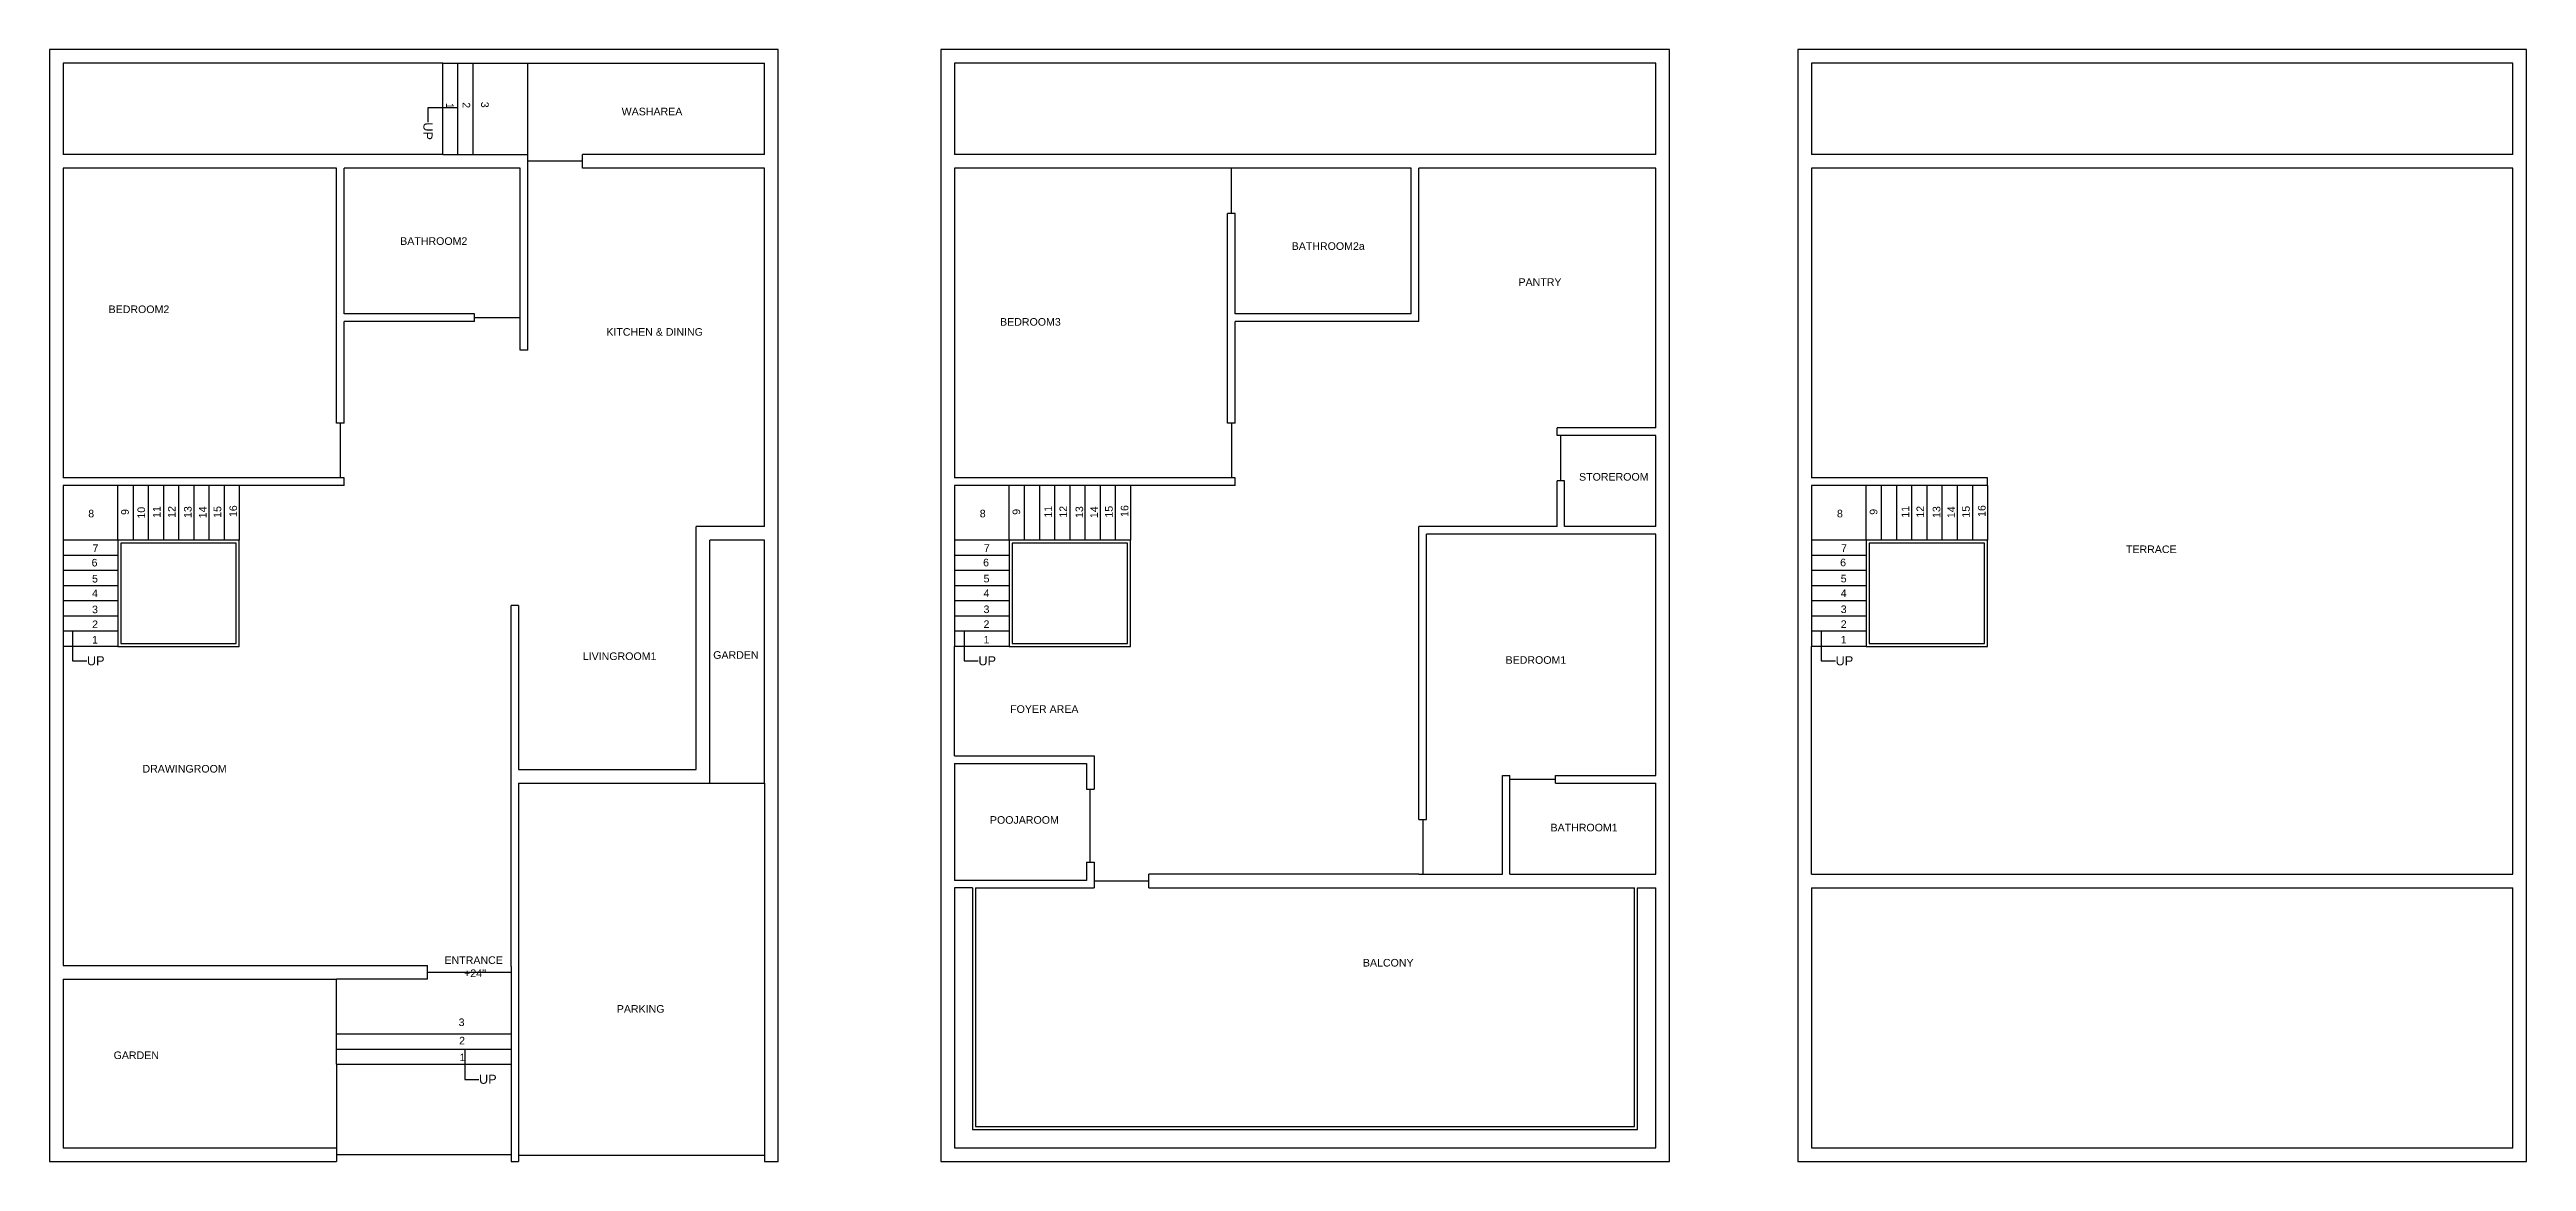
# Model space of a CAD drawing. Header units: feet. Extents: x 411 to 2043, y -610 to 122.
import ezdxf
from ezdxf import colors
from ezdxf.entities.mleader import LeaderData, LeaderLine
from ezdxf.math import Vec2, Vec3

# ---------------------------------------------------------------- set-up
doc = ezdxf.new("R2010")
doc.units = ezdxf.units.FT
doc.header["$MEASUREMENT"] = 0
for name, color, linetype in [('Balcony', 7, 'Continuous'), ('BathRoom1', 7, 'Continuous'), ('BathRoom2', 7, 'Continuous'), ('BathRoom2a', 7, 'Continuous'), ('BedRoom1', 7, 'Continuous'), ('BedRoom2', 7, 'Continuous'), ('BedRoom3', 7, 'Continuous'), ('Boundary', 7, 'Continuous'), ('Door2.6fPanel', 7, 'Continuous'), ('Door3fPanel', 7, 'Continuous'), ('Door4fPanel', 7, 'Continuous'), ('DrawingRoom', 7, 'Continuous'), ('Entrance_Staircase', 7, 'Continuous'), ('Entrance_Staircase_wall', 7, 'Continuous'), ('FoyerArea', 7, 'Continuous'), ('Garden', 7, 'Continuous'), ('Kitchen & Dining', 7, 'Continuous'), ('LivingRoom1', 7, 'Continuous'), ('Main_gate', 7, 'Continuous'), ('Pantry', 7, 'Continuous'), ('Parking', 7, 'Continuous'), ('PoojaRoom', 7, 'Continuous'), ('Staircase', 7, 'Continuous'), ('Staircase_innerwall', 7, 'Continuous'), ('Staircase_outertwall', 7, 'Continuous'), ('StoreRoom', 7, 'Continuous'), ('WashArea', 7, 'Continuous'), ('WashArea_Staircase', 7, 'Continuous')]:
    doc.layers.add(name, color=color, linetype=linetype)
doc.layers.add('Terrace', color=7, linetype='Continuous', plot=False)
doc.styles.get("Standard").update_dxf_attribs({"font": 'arial.ttf'})

msp = doc.modelspace()

# ---------------------------------------------------------------- linework, layer by layer
at = {"layer": 'Balcony'}
for p, q in [((419.9, 113), (419.9, 53)), ((669.9, 113), (419.9, 113)), ((669.9, 53), (419.9, 53)), ((1099, -413), (1099, -430)), ((1135, -430), (1135, -421)), ((1019, -430), (1019, -589)), ((1021, -430), (1021, -587)), ((1021, -430), (1099, -430)), ((1135, -430), (1455, -430)), ((1455, -587), (1455, -430)), ((1457, -589), (1457, -430)), ((1021, -587), (1455, -587)), ((1019, -589), (1457, -589))]:
    msp.add_line(p, q, dxfattribs=at)
at = {"layer": 'BathRoom1'}
for p, q in [((1373, -421), (1373, -356)), ((1403, -361), (1403, -356)), ((1403, -361), (1469, -361)), ((1469, -421), (1469, -361)), ((1373, -421), (1469, -421))]:
    msp.add_line(p, q, dxfattribs=at)
at = {"layer": 'BathRoom2'}
for p, q in [((419.9, 44), (419.9, -160)), ((599.9, 44), (419.9, 44)), ((599.9, -124), (599.9, 44)), ((604.9, -52), (604.9, 44)), ((720.9, 44), (604.9, 44)), ((720.9, -76), (720.9, 44)), ((690.9, -52), (604.9, -52)), ((690.9, -57), (604.9, -57)), ((690.9, -57), (690.9, -52)), ((604.9, -124), (599.9, -124)), ((604.9, -160), (419.9, -160))]:
    msp.add_line(p, q, dxfattribs=at)
at = {"layer": 'BathRoom2a'}
for p, q in [((1308, 44), (1189.5, 44)), ((1308, -52), (1308, 44)), ((1192, 14), (1187, 14)), ((1192, -52), (1192, 14)), ((1308, -52), (1192, -52))]:
    msp.add_line(p, q, dxfattribs=at)
at = {"layer": 'BedRoom1'}
for p, q in [((604.9, -165), (604.9, -160)), ((1192, -165), (1192, -160)), ((1469, -197), (1318, -197)), ((1318, -385), (1318, -197)), ((1469, -356), (1469, -197)), ((1368, -421), (1368, -356)), ((1368, -356), (1373, -356)), ((1403, -356), (1469, -356)), ((1313, -421), (1368, -421))]:
    msp.add_line(p, q, dxfattribs=at)
at = {"layer": 'BedRoom3'}
for p, q in [((1007, 44), (1007, -160)), ((1189.5, 44), (1007, 44)), ((1187, -124), (1187, 14)), ((1192, -124), (1187, -124)), ((1192, -160), (1007, -160)), ((1571.6, -165), (1571.6, -201)), ((1313, -385), (1318, -385))]:
    msp.add_line(p, q, dxfattribs=at)
at = {"layer": 'Boundary'}
for p, q in [((410.9, 122), (410.9, -610)), ((890.9, 122), (410.9, 122)), ((890.9, -610), (890.9, 122)), ((998, 122), (998, -610)), ((1478, 122), (998, 122)), ((1478, -610), (1478, 122)), ((1562.6, 122), (1562.6, -610)), ((2042.6, 122), (1562.6, 122)), ((2042.6, -610), (2042.6, 122)), ((1007, 113), (1007, 53)), ((1469, 113), (1007, 113)), ((1469, 53), (1469, 113)), ((1571.6, 113), (1571.6, 53)), ((2033.6, 113), (1571.6, 113)), ((2033.6, 53), (2033.6, 113)), ((1469, 53), (1007, 53)), ((2033.6, 53), (1571.6, 53)), ((1019, -430), (1007, -430)), ((1007, -430), (1007, -601)), ((1457, -430), (1469, -430)), ((1469, -601), (1469, -430)), ((1571.6, -430), (1571.6, -601)), ((1571.6, -430), (2033.6, -430)), ((2033.6, -601), (2033.6, -430)), ((599.9, -601), (599.9, -610)), ((1007, -601), (1469, -601)), ((1571.6, -601), (2033.6, -601)), ((410.9, -610), (599.9, -610)), ((714.9, -610), (719.9, -610)), ((881.9, -610), (890.9, -610)), ((998, -610), (1478, -610)), ((1562.6, -610), (2042.6, -610))]:
    msp.add_line(p, q, dxfattribs=at)
at = {"layer": 'Door2.6fPanel'}
for p, q in [((1189.5, 14), (1189.5, 44)), ((690.9, -54.5), (720.9, -54.5)), ((1406.5, -162), (1406.5, -132)), ((1403, -358.5), (1373, -358.5))]:
    msp.add_line(p, q, dxfattribs=at)
at = {"layer": 'Door3fPanel'}
for p, q in [((761.9, 48.5), (725.9, 48.5)), ((602.4, -124), (602.4, -160)), ((1189.5, -124), (1189.5, -160)), ((1315.5, -385), (1315.5, -421)), ((1135, -425.5), (1099, -425.5))]:
    msp.add_line(p, q, dxfattribs=at)
at = {"layer": 'Door4fPanel'}
for p, q in [((1096.5, -413), (1096.5, -365)), ((659.9, -485.5), (714.9, -485.5)), ((599.9, -605.5), (714.9, -605.5))]:
    msp.add_line(p, q, dxfattribs=at)
at = {"layer": 'DrawingRoom'}
for p, q in [((714.9, -481.6), (714.9, -244)), ((419.9, -271), (419.9, -481)), ((419.9, -481), (659.9, -481))]:
    msp.add_line(p, q, dxfattribs=at)
at = {"layer": 'Entrance_Staircase'}
msp.add_line((599.9, -546), (599.9, -490), dxfattribs=at)
for points in [[(599.9, -526), (714.9, -526)], [(599.9, -536), (714.9, -536)], [(599.9, -546), (714.9, -546)]]:
    msp.add_lwpolyline(points, dxfattribs=at)
at = {"layer": 'Entrance_Staircase_wall'}
for p, q in [((659.9, -490), (659.9, -481)), ((714.9, -481.6), (714.9, -610)), ((659.9, -490), (599.9, -490))]:
    msp.add_line(p, q, dxfattribs=at)
at = {"layer": 'FoyerArea'}
for p, q in [((1313, -385), (1313, -192)), ((1007, -343), (1007, -271)), ((1007, -343), (1099, -343)), ((1099, -343), (1099, -365)), ((1313, -421), (1135, -421))]:
    msp.add_line(p, q, dxfattribs=at)
at = {"layer": 'Garden'}
for p, q in [((845.9, -361), (845.9, -201)), ((881.9, -201), (845.9, -201)), ((881.9, -361), (881.9, -201)), ((419.9, -490), (599.9, -490)), ((419.9, -490), (419.9, -601)), ((599.9, -546), (599.9, -601)), ((419.9, -601), (599.9, -601))]:
    msp.add_line(p, q, dxfattribs=at)
at = {"layer": 'Kitchen & Dining'}
for p, q in [((725.9, -76), (725.9, 53)), ((881.9, 44), (761.9, 44)), ((881.9, -192), (881.9, 44)), ((604.9, -124), (604.9, -57)), ((725.9, -76), (720.9, -76)), ((881.9, -192), (836.9, -192))]:
    msp.add_line(p, q, dxfattribs=at)
at = {"layer": 'LivingRoom1'}
for p, q in [((836.9, -352), (836.9, -192)), ((719.9, -244), (714.9, -244)), ((719.9, -244), (719.9, -352)), ((719.9, -352), (836.9, -352))]:
    msp.add_line(p, q, dxfattribs=at)
at = {"layer": 'Main_gate'}
msp.add_line((719.9, -606), (881.9, -606), dxfattribs=at)
at = {"layer": 'Pantry'}
for p, q in [((1313, -57), (1313, 44)), ((1469, 44), (1313, 44)), ((1469, -127), (1469, 44)), ((1192, -124), (1192, -57)), ((1313, -57), (1192, -57)), ((1469, -127), (1404, -127)), ((1404, -192), (1404, -162)), ((1404, -192), (1313, -192))]:
    msp.add_line(p, q, dxfattribs=at)
at = {"layer": 'Parking'}
for p, q in [((719.9, -361), (719.9, -610)), ((719.9, -361), (881.9, -361)), ((881.9, -361), (881.9, -610))]:
    msp.add_line(p, q, dxfattribs=at)
at = {"layer": 'PoojaRoom'}
for p, q in [((1007, -348), (1007, -425)), ((1007, -348), (1094, -348)), ((1094, -348), (1094, -365)), ((1094, -365), (1099, -365)), ((1094, -413), (1099, -413)), ((1094, -413), (1094, -425)), ((1094, -425), (1007, -425))]:
    msp.add_line(p, q, dxfattribs=at)
at = {"layer": 'Staircase'}
for p, q in [((455.9, -201), (455.9, -165)), ((465.9, -165), (465.9, -201)), ((475.9, -165), (475.9, -201)), ((485.9, -165), (485.9, -201)), ((495.9, -165), (495.9, -201)), ((505.9, -165), (505.9, -201)), ((515.9, -165), (515.9, -201)), ((525.9, -165), (525.9, -201)), ((535.9, -165), (535.9, -201)), ((1043, -201), (1043, -165)), ((1053, -165), (1053, -201)), ((1063, -165), (1063, -201)), ((1073, -165), (1073, -201)), ((1083, -165), (1083, -201)), ((1093, -165), (1093, -201)), ((1103, -165), (1103, -201)), ((1113, -165), (1113, -201)), ((1123, -165), (1123, -201)), ((1607.6, -201), (1607.6, -165)), ((1617.6, -165), (1617.6, -201)), ((1627.6, -165), (1627.6, -201)), ((1637.6, -165), (1637.6, -201)), ((1647.6, -165), (1647.6, -201)), ((1657.6, -165), (1657.6, -201)), ((1667.6, -165), (1667.6, -201)), ((1677.6, -165), (1677.6, -201)), ((1687.6, -165), (1687.6, -201)), ((455.9, -201), (419.9, -201)), ((455.9, -211), (419.9, -211)), ((1043, -201), (1007, -201)), ((1043, -211), (1007, -211)), ((1607.6, -201), (1571.6, -201)), ((1607.6, -211), (1571.6, -211)), ((455.9, -221), (419.9, -221)), ((1043, -221), (1007, -221)), ((1607.6, -221), (1571.6, -221)), ((455.9, -231), (419.9, -231)), ((455.9, -241), (419.9, -241)), ((1043, -231), (1007, -231)), ((1043, -241), (1007, -241)), ((1607.6, -231), (1571.6, -231)), ((1607.6, -241), (1571.6, -241)), ((455.9, -251), (419.9, -251)), ((455.9, -261), (419.9, -261)), ((1043, -251), (1007, -251)), ((1043, -261), (1007, -261)), ((1607.6, -251), (1571.6, -251)), ((1607.6, -261), (1571.6, -261)), ((455.9, -271), (419.9, -271)), ((1043, -271), (1007, -271)), ((1607.6, -271), (1571.6, -271))]:
    msp.add_line(p, q, dxfattribs=at)
at = {"layer": 'Staircase_innerwall'}
for p, q in [((535.9, -201), (455.9, -201)), ((455.9, -201), (455.9, -271)), ((457.9, -203), (457.9, -269)), ((533.9, -203), (457.9, -203)), ((533.9, -269), (533.9, -203)), ((535.9, -271), (535.9, -201)), ((1043, -201), (1043, -271)), ((1123, -201), (1043, -201)), ((1045, -203), (1045, -269)), ((1121, -203), (1045, -203)), ((1121, -269), (1121, -203)), ((1123, -271), (1123, -201)), ((1607.6, -201), (1607.6, -271)), ((1687.6, -201), (1607.6, -201)), ((1609.6, -203), (1609.6, -269)), ((1685.6, -203), (1609.6, -203)), ((1685.6, -269), (1685.6, -203)), ((1687.6, -271), (1687.6, -201)), ((455.9, -271), (535.9, -271)), ((457.9, -269), (533.9, -269)), ((1043, -271), (1123, -271)), ((1045, -269), (1121, -269)), ((1607.6, -271), (1687.6, -271)), ((1609.6, -269), (1685.6, -269))]:
    msp.add_line(p, q, dxfattribs=at)
at = {"layer": 'Staircase_outertwall'}
for p, q in [((604.9, -165), (419.9, -165)), ((419.9, -165), (419.9, -271)), ((1007, -165), (1007, -271)), ((1192, -165), (1007, -165)), ((1571.6, -165), (1571.6, -271)), ((1687.6, -165), (1571.6, -165))]:
    msp.add_line(p, q, dxfattribs=at)
at = {"layer": 'StoreRoom'}
for p, q in [((1404, -132), (1404, -127)), ((1469, -132), (1404, -132)), ((1469, -192), (1469, -132)), ((1409, -162), (1404, -162)), ((1409, -192), (1409, -162)), ((1469, -192), (1409, -192))]:
    msp.add_line(p, q, dxfattribs=at)
at = {"layer": 'Terrace'}
for p, q in [((1571.6, 44), (1571.6, -160)), ((2033.6, 44), (1571.6, 44)), ((2033.6, -421), (2033.6, 44)), ((1687.6, -160), (1571.6, -160)), ((1687.6, -165), (1687.6, -160)), ((1571.6, -421), (1571.6, -271)), ((1571.6, -421), (2033.6, -421))]:
    msp.add_line(p, q, dxfattribs=at)
at = {"layer": 'WashArea'}
for p, q in [((725.9, 53), (725.9, 113)), ((725.9, 113), (881.9, 113)), ((881.9, 53), (881.9, 113)), ((881.9, 53), (761.9, 53)), ((761.9, 44), (761.9, 53))]:
    msp.add_line(p, q, dxfattribs=at)
at = {"layer": 'WashArea_Staircase'}
for p, q in [((669.9, 53), (669.9, 113)), ((669.9, 113), (725.9, 113)), ((679.9, 53), (679.9, 113)), ((689.9, 53), (689.9, 113)), ((669.9, 53), (725.9, 53))]:
    msp.add_line(p, q, dxfattribs=at)

# ---------------------------------------------------------------- texts
at = {"layer": 'Balcony', "insert": (1276.1, -476.7), "char_height": 5, "width": 66.908, "attachment_point": 1}
msp.add_mtext('BALCONY', dxfattribs=at)
at = {"layer": 'BathRoom1', "insert": (1399.7, -387.7), "char_height": 5, "width": 66.908, "attachment_point": 1}
msp.add_mtext('BATHROOM1', dxfattribs=at)
at = {"layer": 'BathRoom2', "insert": (641.9, -1.6), "char_height": 5, "width": 66.908, "attachment_point": 1}
msp.add_mtext('BATHROOM2', dxfattribs=at)
at = {"layer": 'BathRoom2a', "insert": (1229.2, -4.9), "char_height": 5, "width": 66.908, "attachment_point": 1}
msp.add_mtext('BATHROOM2a', dxfattribs=at)
at = {"layer": 'BedRoom1', "insert": (1370.1, -277.4), "char_height": 5, "width": 66.908, "attachment_point": 1}
msp.add_mtext('BEDROOM1', dxfattribs=at)
at = {"layer": 'BedRoom2', "insert": (449.8, -46.5), "char_height": 5, "width": 66.908, "attachment_point": 1}
msp.add_mtext('BEDROOM2', dxfattribs=at)
at = {"layer": 'BedRoom3', "insert": (1037.1, -54.8), "char_height": 5, "width": 66.908, "attachment_point": 1}
msp.add_mtext('BEDROOM3', dxfattribs=at)
at = {"layer": 'DrawingRoom', "insert": (472.1, -349), "char_height": 5, "width": 66.908, "attachment_point": 1}
msp.add_mtext('DRAWINGROOM', dxfattribs=at)
at = {"layer": 'Entrance_Staircase', "char_height": 5, "width": 33.942, "attachment_point": 1}
for s, insert in [('ENTRANCE', (671.1, -475)), ("+24''", (684, -483.6)), ('3', (680.4, -515.9)), ('2', (680.7, -528)), ('1', (681, -539))]:
    msp.add_mtext(s, dxfattribs=dict(at, insert=insert))
at = {"layer": 'FoyerArea', "insert": (1043.7, -309.7), "char_height": 5, "width": 66.908, "attachment_point": 1}
msp.add_mtext('FOYER AREA', dxfattribs=at)
at = {"layer": 'Garden', "char_height": 5, "width": 66.908, "attachment_point": 1}
for insert in [(848.1, -274.1), (453.1, -537.6)]:
    msp.add_mtext('GARDEN', dxfattribs=dict(at, insert=insert))
at = {"layer": 'Kitchen & Dining', "insert": (777.7, -61.4), "char_height": 5, "width": 81.693, "attachment_point": 1}
msp.add_mtext('KITCHEN & DINING', dxfattribs=at)
at = {"layer": 'LivingRoom1', "insert": (762.2, -274.9), "char_height": 5, "width": 66.908, "attachment_point": 1}
msp.add_mtext('LIVINGROOM1', dxfattribs=at)
at = {"layer": 'Pantry', "insert": (1378.6, -28.6), "char_height": 5, "width": 66.908, "attachment_point": 1}
msp.add_mtext('PANTRY', dxfattribs=at)
at = {"layer": 'Parking', "insert": (784.6, -507.1), "char_height": 5, "width": 66.908, "attachment_point": 1}
msp.add_mtext('PARKING', dxfattribs=at)
at = {"layer": 'PoojaRoom', "insert": (1030.4, -382.7), "char_height": 5, "width": 66.908, "attachment_point": 1}
msp.add_mtext('POOJAROOM', dxfattribs=at)
at = {"layer": 'Staircase', "char_height": 5, "width": 33.942, "attachment_point": 1, "rotation": 90}
for s, insert in [('10', (468.8, -186.8)), ('11', (479, -186.3)), ('12', (488.9, -186.3)), ('13', (499.5, -186.4)), ('14', (509.3, -186.6)), ('15', (519, -186.3)), ('16', (529.4, -185.8)), ('11', (1066.3, -186.2)), ('12', (1076.2, -186.2)), ('13', (1086.8, -186.4)), ('14', (1096.5, -186.5)), ('15', (1106.3, -186.2)), ('16', (1116.6, -185.7)), ('11', (1631, -186.2)), ('12', (1640.8, -186.2)), ('13', (1651.5, -186.4)), ('14', (1661.2, -186.5)), ('15', (1670.9, -186.2)), ('16', (1681.3, -185.7)), ('9', (458.1, -184.4)), ('9', (1045.3, -184.3)), ('9', (1610, -184.3))]:
    msp.add_mtext(s, dxfattribs=dict(at, insert=insert))
at = {"layer": 'Staircase', "char_height": 5, "width": 33.942, "attachment_point": 1}
for s, insert in [('8', (436.4, -181)), ('8', (1023.7, -181)), ('8', (1588.4, -181)), ('7', (439.2, -203.8)), ('7', (1026.4, -203.7)), ('7', (1591.1, -203.7)), ('6', (438.6, -213.3)), ('5', (438.9, -223.9)), ('6', (1025.9, -213.2)), ('5', (1026.2, -223.8)), ('6', (1590.5, -213.2)), ('5', (1590.9, -223.8)), ('4', (438.9, -233.5)), ('3', (438.9, -244.1)), ('4', (1026.2, -233.4)), ('3', (1026.2, -244)), ('4', (1590.9, -233.4)), ('3', (1590.9, -244)), ('2', (438.9, -253.9)), ('2', (1026.2, -253.8)), ('2', (1590.9, -253.8)), ('1', (438.9, -264.1)), ('1', (1026.2, -264)), ('1', (1590.9, -264))]:
    msp.add_mtext(s, dxfattribs=dict(at, insert=insert))
at = {"layer": 'StoreRoom', "insert": (1418.5, -156.8), "char_height": 5, "width": 66.908, "attachment_point": 1}
msp.add_mtext('STOREROOM', dxfattribs=at)
at = {"layer": 'Terrace', "insert": (1778.8, -204.5), "char_height": 5, "width": 33.801, "attachment_point": 1}
msp.add_mtext('TERRACE', dxfattribs=at)
at = {"layer": 'WashArea', "insert": (787.8, 83.7), "char_height": 5, "width": 66.908, "attachment_point": 1}
msp.add_mtext('WASHAREA', dxfattribs=at)
at = {"layer": 'WashArea_Staircase', "char_height": 5, "width": 33.942, "attachment_point": 1, "rotation": 270}
for s, insert in [('1', (677.1, 86.9)), ('2', (688, 87.3)), ('3', (700.2, 87.6))]:
    msp.add_mtext(s, dxfattribs=dict(at, insert=insert))

# ---------------------------------------------------------------- leaders
at = {"layer": 'Entrance_Staircase'}
ml = msp.add_multileader_mtext('Standard', dxfattribs=at)
ml.set_content('UP', color=256)
ml.set_leader_properties()
ml.build(insert=Vec2(0, 0))
ml.multileader.update_dxf_attribs({"dogleg_length": 0.36, "arrow_head_size": 0.18})
ctx = ml.context
ctx.base_point, ctx.char_height, ctx.arrow_head_size, ctx.landing_gap_size, ctx.plane_origin = Vec3(693.8, -556), 6, 0.18, 0.09, Vec3(684.4, -546.6)
notes = []
notes.append((ctx, [(0, (1, 1, 0), (684.4, -556), (1, 0), 9.36, [(0, [(684.4, -536.1)], 0, [])])]))
ctx.mtext.insert, ctx.mtext.flow_direction = Vec3(693.8, -552.9), 5
at = {"layer": 'Staircase'}
ml = msp.add_multileader_mtext('Standard', dxfattribs=at)
ml.set_content('UP', color=256)
ml.set_leader_properties()
ml.build(insert=Vec2(0, 0))
ml.multileader.update_dxf_attribs({"dogleg_length": 0.36, "arrow_head_size": 0.18})
ctx = ml.context
ctx.base_point, ctx.char_height, ctx.arrow_head_size, ctx.landing_gap_size, ctx.plane_origin = Vec3(1022.7, -280.4), 6, 0.18, 0.09, Vec3(1013.4, -271)
notes.append((ctx, [(0, (1, 1, 0), (1013.4, -280.4), (1, 0), 9.36, [(0, [(1013.4, -261)], 0, [])])]))
ctx.mtext.insert, ctx.mtext.flow_direction = Vec3(1022.8, -277.4), 5
ml = msp.add_multileader_mtext('Standard', dxfattribs=at)
ml.set_content('UP', color=256)
ml.set_leader_properties()
ml.build(insert=Vec2(0, 0))
ml.multileader.update_dxf_attribs({"dogleg_length": 0.36, "arrow_head_size": 0.18})
ctx = ml.context
ctx.base_point, ctx.char_height, ctx.arrow_head_size, ctx.landing_gap_size, ctx.plane_origin = Vec3(1587.4, -280.4), 6, 0.18, 0.09, Vec3(1578, -271)
notes.append((ctx, [(0, (1, 1, 0), (1578, -280.4), (1, 0), 9.36, [(0, [(1578, -261)], 0, [])])]))
ctx.mtext.insert, ctx.mtext.flow_direction = Vec3(1587.5, -277.4), 5
ml = msp.add_multileader_mtext('Standard', dxfattribs=at)
ml.set_content('UP', color=256)
ml.set_leader_properties()
ml.build(insert=Vec2(0, 0))
ml.multileader.update_dxf_attribs({"dogleg_length": 0.36, "arrow_head_size": 0.18})
ctx = ml.context
ctx.base_point, ctx.char_height, ctx.arrow_head_size, ctx.landing_gap_size, ctx.plane_origin = Vec3(435.5, -280.5), 6, 0.18, 0.09, Vec3(426.1, -271.1)
notes.append((ctx, [(0, (1, 1, 0), (426.1, -280.5), (1, 0), 9.36, [(0, [(426.1, -261.1)], 0, [])])]))
ctx.mtext.insert, ctx.mtext.flow_direction = Vec3(435.5, -277.4), 5
at = {"layer": 'WashArea_Staircase'}
ml = msp.add_multileader_mtext('Standard', dxfattribs=at)
ml.set_content('UP', color=256)
ml.set_leader_properties()
ml.build(insert=Vec2(0, 0))
ml.multileader.update_dxf_attribs({"dogleg_length": 0.36, "arrow_head_size": 0.18})
ctx = ml.context
ctx.base_point, ctx.char_height, ctx.arrow_head_size, ctx.landing_gap_size, ctx.plane_origin, ctx.plane_x_axis, ctx.plane_y_axis = Vec3(660.1, 74.2), 6, 0.18, 0.09, Vec3(669.5, 83.6), Vec3(0, -1), Vec3(1, 0)
notes.append((ctx, [(0, (1, 1, 0), (660.1, 83.6), (0, -1), 9.36, [(0, [(680, 83.6)], 0, [])])]))
ctx.mtext.insert, ctx.mtext.text_direction, ctx.mtext.rotation, ctx.mtext.flow_direction = Vec3(663.2, 74.1), Vec3(0, -1), 4.712389, 5
for ctx, leaders in notes:
    for number, flags, end, landing, length, lines in leaders:
        leader = LeaderData()
        leader.index, (leader.has_last_leader_line, leader.has_dogleg_vector, leader.attachment_direction) = number, flags
        leader.last_leader_point, leader.dogleg_vector, leader.dogleg_length = Vec3(end), Vec3(landing), length
        for number, points, colour, breaks in lines:
            line = LeaderLine()
            line.index, line.vertices, line.color, line.breaks = number, Vec3.list(points), colors.encode_raw_color(colour), breaks
            leader.lines.append(line)
        ctx.leaders.append(leader)

doc.saveas('drawing.dxf')
